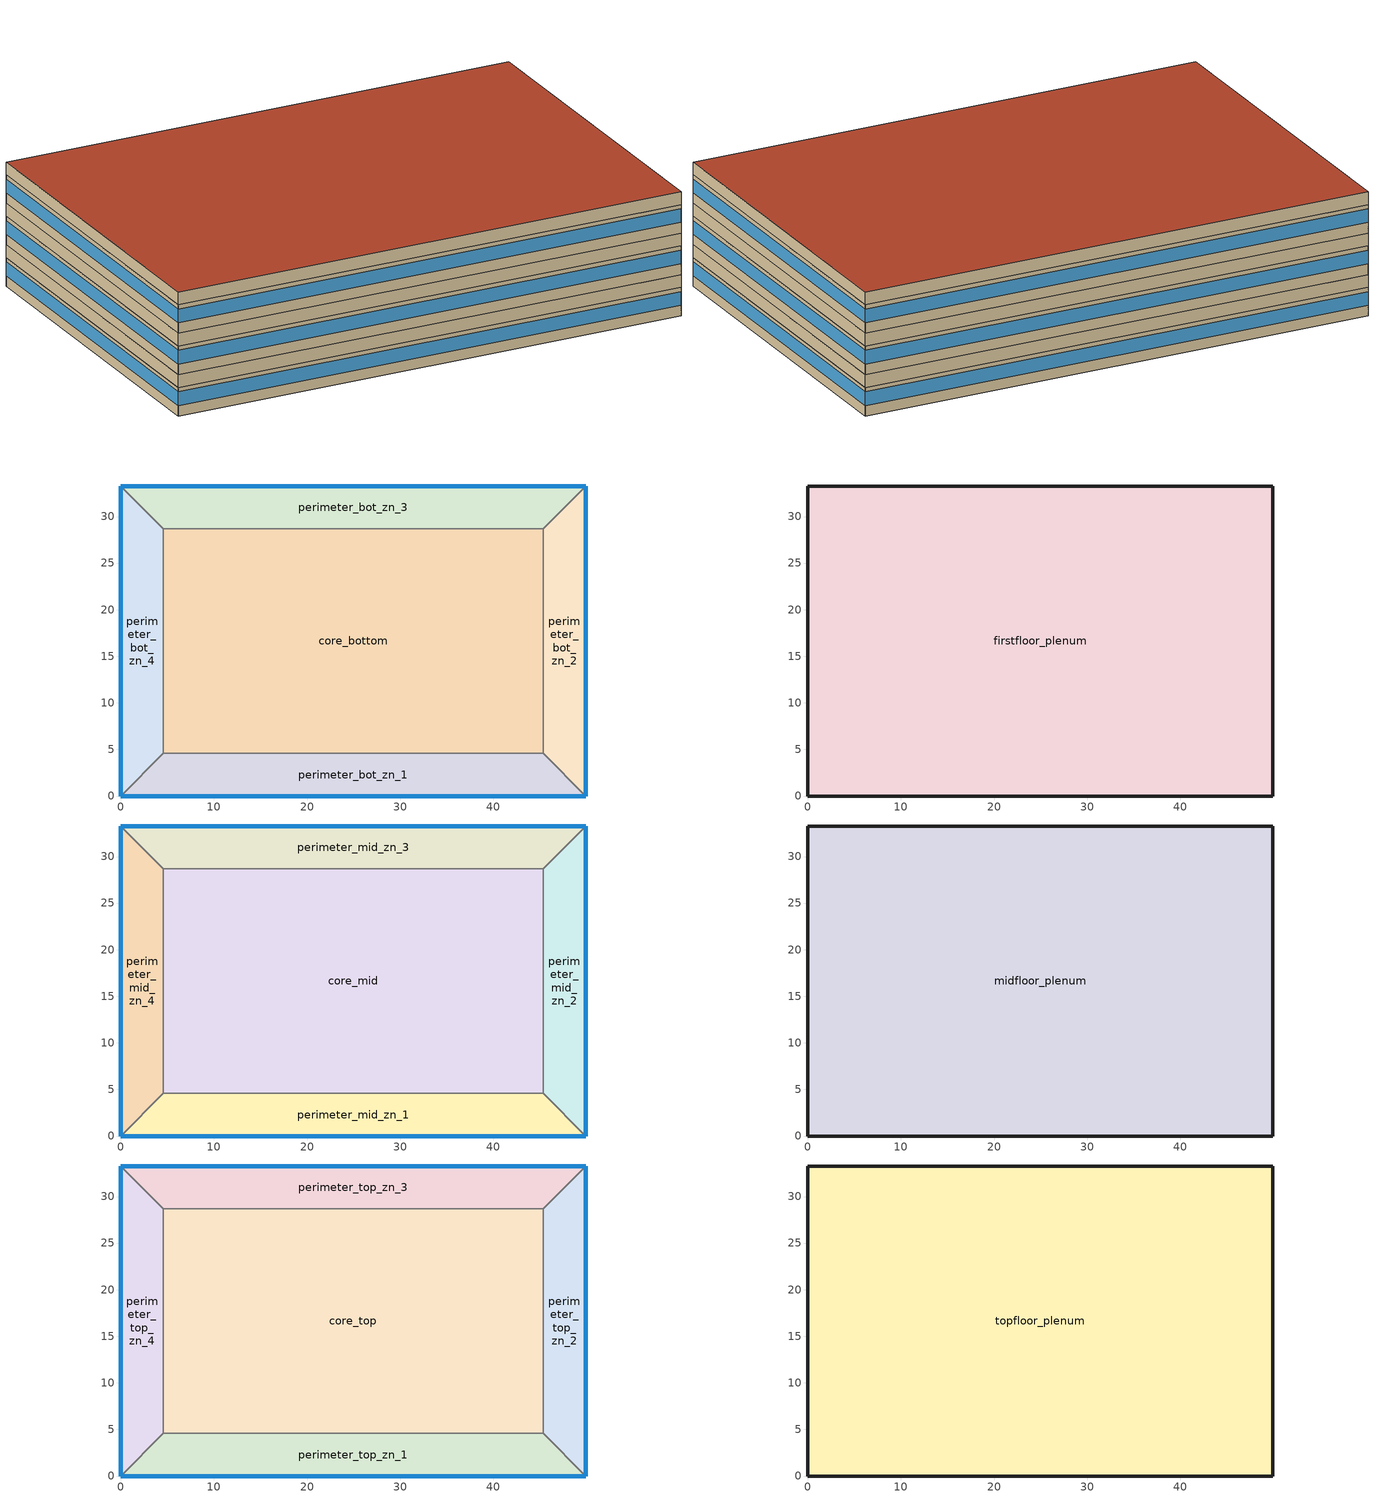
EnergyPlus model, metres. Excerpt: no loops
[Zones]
core_bottom
 floor ground (ext-slab): 45.34,28.7 45.34,4.57 4.57,4.57 4.57,28.7 z0
 wall to perimeter_bot_zn_2 (int-walls): 45.34,4.57 45.34,28.7 z0:2.74
 wall to perimeter_bot_zn_3 (int-walls): 45.34,28.7 4.57,28.7 z0:2.74
 wall to perimeter_bot_zn_1 (int-walls): 4.57,4.57 45.34,4.57 z0:2.74
 wall to perimeter_bot_zn_4 (int-walls): 4.57,28.7 4.57,4.57 z0:2.74
perimeter_bot_zn_1
 floor ground (ext-slab): 0,0 4.57,4.57 45.34,4.57 49.91,0 z0
 wall outside (steel frame non-res ext wall): 0,0 49.91,0 z0:2.74
 wall to perimeter_bot_zn_2 (int-walls): 49.91,0 45.34,4.57 z0:2.74
 wall to perimeter_bot_zn_4 (int-walls): 4.57,4.57 0,0 z0:2.74
 window (window non-res fixed): 0,0 49.91,0 z1.02:2.33
perimeter_bot_zn_2
 floor ground (ext-slab): 49.91,0 45.34,4.57 45.34,28.7 49.91,33.27 z0
 wall outside (steel frame non-res ext wall): 49.91,0 49.91,33.27 z0:2.74
 wall to perimeter_bot_zn_3 (int-walls): 49.91,33.27 45.34,28.7 z0:2.74
 window (window non-res fixed): 49.91,0 49.91,33.27 z1.02:2.33
perimeter_bot_zn_3
 floor ground (ext-slab): 49.91,33.27 45.34,28.7 4.57,28.7 0,33.27 z0
 wall outside (steel frame non-res ext wall): 49.91,33.27 0,33.27 z0:2.74
 wall to perimeter_bot_zn_4 (int-walls): 0,33.27 4.57,28.7 z0:2.74
 window (window non-res fixed): 49.91,33.27 0,33.27 z1.02:2.33
perimeter_bot_zn_4
 floor ground (ext-slab): 0,33.27 4.57,28.7 4.57,4.57 0,0 z0
 wall outside (steel frame non-res ext wall): 0,33.27 0,0 z0:2.74
 window (window non-res fixed): 0,33.27 0,0 z1.02:2.33
firstfloor_plenum
 floor to perimeter_bot_zn_1 (dropceiling): 45.34,4.57 49.91,0 0,0 4.57,4.57 z2.74
 floor to perimeter_bot_zn_2 (dropceiling): 49.91,0 45.34,4.57 45.34,28.7 49.91,33.27 z2.74
 floor to perimeter_bot_zn_3 (dropceiling): 0,33.27 49.91,33.27 45.34,28.7 4.57,28.7 z2.74
 floor to perimeter_bot_zn_4 (dropceiling): 4.57,28.7 4.57,4.57 0,0 0,33.27 z2.74
 floor to core_bottom (dropceiling): 4.57,4.57 4.57,28.7 45.34,28.7 45.34,4.57 z2.74
 wall outside (steel frame non-res ext wall): 49.91,0 49.91,33.27 0,33.27 0,0 49.91,0 z2.74:3.96
core_mid
 floor to firstfloor_plenum (int-floor-topside): 4.57,4.57 4.57,28.7 45.34,28.7 45.34,4.57 z3.96
 wall to perimeter_mid_zn_2 (int-walls): 45.34,4.57 45.34,28.7 z3.96:6.71
 wall to perimeter_mid_zn_3 (int-walls): 45.34,28.7 4.57,28.7 z3.96:6.71
 wall to perimeter_mid_zn_1 (int-walls): 4.57,4.57 45.34,4.57 z3.96:6.71
 wall to perimeter_mid_zn_4 (int-walls): 4.57,28.7 4.57,4.57 z3.96:6.71
perimeter_mid_zn_1
 floor to firstfloor_plenum (int-floor-topside): 0,0 4.57,4.57 45.34,4.57 49.91,0 z3.96
 wall outside (steel frame non-res ext wall): 0,0 49.91,0 z3.96:6.71
 wall to perimeter_mid_zn_2 (int-walls): 49.91,0 45.34,4.57 z3.96:6.71
 wall to perimeter_mid_zn_4 (int-walls): 4.57,4.57 0,0 z3.96:6.71
 window (window non-res fixed): 0,0 49.91,0 z4.98:6.29
perimeter_mid_zn_2
 floor to firstfloor_plenum (int-floor-topside): 49.91,0 45.34,4.57 45.34,28.7 49.91,33.27 z3.96
 wall outside (steel frame non-res ext wall): 49.91,0 49.91,33.27 z3.96:6.71
 wall to perimeter_mid_zn_3 (int-walls): 49.91,33.27 45.34,28.7 z3.96:6.71
 window (window non-res fixed): 49.91,0 49.91,33.27 z4.98:6.29
perimeter_mid_zn_3
 floor to firstfloor_plenum (int-floor-topside): 49.91,33.27 45.34,28.7 4.57,28.7 0,33.27 z3.96
 wall outside (steel frame non-res ext wall): 49.91,33.27 0,33.27 z3.96:6.71
 wall to perimeter_mid_zn_4 (int-walls): 0,33.27 4.57,28.7 z3.96:6.71
 window (window non-res fixed): 49.91,33.27 0,33.27 z4.98:6.29
perimeter_mid_zn_4
 floor to firstfloor_plenum (int-floor-topside): 0,33.27 4.57,28.7 4.57,4.57 0,0 z3.96
 wall outside (steel frame non-res ext wall): 0,33.27 0,0 z3.96:6.71
 window (window non-res fixed): 0,33.27 0,0 z4.98:6.29
midfloor_plenum
 floor to perimeter_mid_zn_1 (dropceiling): 0,0 4.57,4.57 45.34,4.57 49.91,0 z6.71
 floor to perimeter_mid_zn_2 (dropceiling): 49.91,33.27 49.91,0 45.34,4.57 45.34,28.7 z6.71
 floor to perimeter_mid_zn_3 (dropceiling): 49.91,33.27 45.34,28.7 4.57,28.7 0,33.27 z6.71
 floor to perimeter_mid_zn_4 (dropceiling): 0,33.27 4.57,28.7 4.57,4.57 0,0 z6.71
 floor to core_mid (dropceiling): 45.34,28.7 45.34,4.57 4.57,4.57 4.57,28.7 z6.71
 wall outside (steel frame non-res ext wall): 49.91,0 49.91,33.27 0,33.27 0,0 49.91,0 z6.71:7.92
core_top
 floor to midfloor_plenum (int-floor-topside): 45.34,28.7 45.34,4.57 4.57,4.57 4.57,28.7 z7.92
 wall to perimeter_top_zn_2 (int-walls): 45.34,4.57 45.34,28.7 z7.92:10.67
 wall to perimeter_top_zn_3 (int-walls): 45.34,28.7 4.57,28.7 z7.92:10.67
 wall to perimeter_top_zn_1 (int-walls): 4.57,4.57 45.34,4.57 z7.92:10.67
 wall to perimeter_top_zn_4 (int-walls): 4.57,28.7 4.57,4.57 z7.92:10.67
perimeter_top_zn_1
 floor to midfloor_plenum (int-floor-topside): 0,0 4.57,4.57 45.34,4.57 49.91,0 z7.92
 wall outside (steel frame non-res ext wall): 0,0 49.91,0 z7.92:10.67
 wall to perimeter_top_zn_2 (int-walls): 49.91,0 45.34,4.57 z7.92:10.67
 wall to perimeter_top_zn_4 (int-walls): 4.57,4.57 0,0 z7.92:10.67
 window (window non-res fixed): 0,0 49.91,0 z8.95:10.25
perimeter_top_zn_2
 floor to midfloor_plenum (int-floor-topside): 49.91,0 45.34,4.57 45.34,28.7 49.91,33.27 z7.92
 wall outside (steel frame non-res ext wall): 49.91,0 49.91,33.27 z7.92:10.67
 wall to perimeter_top_zn_3 (int-walls): 49.91,33.27 45.34,28.7 z7.92:10.67
 window (window non-res fixed): 49.91,0 49.91,33.27 z8.95:10.25
perimeter_top_zn_3
 floor to midfloor_plenum (int-floor-topside): 49.91,33.27 45.34,28.7 4.57,28.7 0,33.27 z7.92
 wall outside (steel frame non-res ext wall): 49.91,33.27 0,33.27 z7.92:10.67
 wall to perimeter_top_zn_4 (int-walls): 0,33.27 4.57,28.7 z7.92:10.67
 window (window non-res fixed): 49.91,33.27 0,33.27 z8.95:10.25
perimeter_top_zn_4
 floor to midfloor_plenum (int-floor-topside): 0,33.27 4.57,28.7 4.57,4.57 0,0 z7.92
 wall outside (steel frame non-res ext wall): 0,33.27 0,0 z7.92:10.67
 window (window non-res fixed): 0,33.27 0,0 z8.95:10.25
topfloor_plenum
 floor to perimeter_top_zn_1 (dropceiling): 0,0 4.57,4.57 45.34,4.57 49.91,0 z10.67
 floor to perimeter_top_zn_2 (dropceiling): 49.91,0 45.34,4.57 45.34,28.7 49.91,33.27 z10.67
 floor to perimeter_top_zn_3 (dropceiling): 0,33.27 49.91,33.27 45.34,28.7 4.57,28.7 z10.67
 floor to perimeter_top_zn_4 (dropceiling): 0,0 0,33.27 4.57,28.7 4.57,4.57 z10.67
 floor to core_top (dropceiling): 4.57,28.7 45.34,28.7 45.34,4.57 4.57,4.57 z10.67
 wall outside (steel frame non-res ext wall): 49.91,0 49.91,33.27 0,33.27 0,0 49.91,0 z10.67:11.89
 roof outside (iead non-res roof): 49.91,0 49.91,33.27 0,33.27 0,0 z11.89
[building]
ref bldg medium office new2004_v1.3_5.0: 0, city, 0.04, 0.2, fullinteriorandexterior, 25, 6
[site:groundtemperature:buildingsurface]
19.527, 19.502, 19.536, 19.598, 20.002, 21.64, 22.225, 22.375, 21.449, 20.121, 19.802, 19.633
[site:location]
usa il-chicago-ohare: 41.77, -87.75, -6, 190
[site:watermainstemperature]
correlation: , 9.69, 28.1
[sizingperiod:designday]
chicago ann clg .4% condns wb=>mdb: 7, 21, summerdesignday, 31.2, 10.7, , , wetbulb, 25.5, , , , , 99063, 5.3, 230, no, no, no, ashraeclearsky, , , , , 1
chicago ann htg 99.6% condns db: 1, 21, winterdesignday, -20.6, 0, , , wetbulb, -20.6, , , , , 99063, 4.9, 270, no, no, no, ashraeclearsky, , , , , 0
[construction]
dropceiling: std ac02
ext-slab: hw concrete, cp02 carpet pad
iead non-res roof: roof membrane, iead nonres roof insulation, metal decking
int-floor-topside: mat-cc05 4 hw concrete, cp02 carpet pad
int-walls: 1/2in gypsum, 1/2in gypsum
interiorfurnishings: std wood 6inch
steel frame non-res ext wall: wood siding, steel frame nonres wall insulation, 1/2in gypsum
window non-res fixed: nonres fixed assembly window
[material]
1/2in gypsum: smooth, 0.0127, 0.16, 784.9, 830, 0.9, 0.92, 0.92
hw concrete; mat-cc05 4 hw concrete: rough, 0.1016, 1.311, 2240, 836.8, 0.9, 0.7, 0.7
iead nonres roof insulation: mediumrough, 0.127339, 0.049, 265, 836.8, 0.9, 0.7, 0.7
metal decking: mediumsmooth, 0.0015, 45.006, 7680, 418.4, 0.9, 0.7, 0.3
roof membrane: veryrough, 0.0095, 0.16, 1121.29, 1460, 0.9, 0.7, 0.7
std ac02: mediumsmooth, 0.0127, 0.057, 288, 1339, 0.9, 0.7, 0.2
std wood 6inch: mediumsmooth, 0.15, 0.12, 540, 1210, 0.9, 0.7, 0.7
steel frame nonres wall insulation: mediumrough, 0.0870565, 0.049, 265, 836.8, 0.9, 0.7, 0.7
wood siding: mediumsmooth, 0.01, 0.11, 544.62, 1210, 0.9, 0.78, 0.78
[material:nomass]
cp02 carpet pad: veryrough, 0.2165, 0.9, 0.7, 0.8
[windowmaterial:simpleglazingsystem]
nonres fixed assembly window: 3.23646, 0.39
[availabilitymanager:nightcycle]
vav_bot night cycle operation; vav_mid night cycle operation; vav_top night cycle operation: on 24/7, hvacoperationschd, cycleonany, 1, thermostatwithminimumruntime
[electricequipment]
core_bottom_elevators_equip: core_bottom, bldg_elevators, equipmentlevel, 32109.9, , , 0, 0.5, 0, elevators
core_bottom_plugmisc_equip: core_bottom, bldg_equip_sch, watts/area, , 10.76, , 0, 0.5, 0, general
core_mid_plugmisc_equip: core_mid, bldg_equip_sch, watts/area, , 10.76, , 0, 0.5, 0, general
core_top_plugmisc_equip: core_top, bldg_equip_sch, watts/area, , 10.76, , 0, 0.5, 0, general
perimeter_bot_zn_1_plugmisc_equip: perimeter_bot_zn_1, bldg_equip_sch, watts/area, , 10.76, , 0, 0.5, 0, general
perimeter_bot_zn_2_plugmisc_equip: perimeter_bot_zn_2, bldg_equip_sch, watts/area, , 10.76, , 0, 0.5, 0, general
perimeter_bot_zn_3_plugmisc_equip: perimeter_bot_zn_3, bldg_equip_sch, watts/area, , 10.76, , 0, 0.5, 0, general
perimeter_bot_zn_4_plugmisc_equip: perimeter_bot_zn_4, bldg_equip_sch, watts/area, , 10.76, , 0, 0.5, 0, general
perimeter_mid_zn_1_plugmisc_equip: perimeter_mid_zn_1, bldg_equip_sch, watts/area, , 10.76, , 0, 0.5, 0, general
perimeter_mid_zn_2_plugmisc_equip: perimeter_mid_zn_2, bldg_equip_sch, watts/area, , 10.76, , 0, 0.5, 0, general
perimeter_mid_zn_3_plugmisc_equip: perimeter_mid_zn_3, bldg_equip_sch, watts/area, , 10.76, , 0, 0.5, 0, general
perimeter_mid_zn_4_plugmisc_equip: perimeter_mid_zn_4, bldg_equip_sch, watts/area, , 10.76, , 0, 0.5, 0, general
perimeter_top_zn_1_plugmisc_equip: perimeter_top_zn_1, bldg_equip_sch, watts/area, , 10.76, , 0, 0.5, 0, general
perimeter_top_zn_2_plugmisc_equip: perimeter_top_zn_2, bldg_equip_sch, watts/area, , 10.76, , 0, 0.5, 0, general
perimeter_top_zn_3_plugmisc_equip: perimeter_top_zn_3, bldg_equip_sch, watts/area, , 10.76, , 0, 0.5, 0, general
perimeter_top_zn_4_plugmisc_equip: perimeter_top_zn_4, bldg_equip_sch, watts/area, , 10.76, , 0, 0.5, 0, general
[exterior:lights]
exterior facade lighting: always_on, 14804, astronomicalclock, exterior facade lighting
[internalmass]
core_bottom internal mass: interiorfurnishings, core_bottom, , 1967.07
core_mid internal mass: interiorfurnishings, core_mid, , 1967.07
core_top internal mass: interiorfurnishings, core_top, , 1967.07
perimeter_bot_zn_1 internal mass: interiorfurnishings, perimeter_bot_zn_1, , 414.6763
perimeter_bot_zn_2 internal mass: interiorfurnishings, perimeter_bot_zn_2, , 262.5244
perimeter_bot_zn_3 internal mass: interiorfurnishings, perimeter_bot_zn_3, , 414.6763
perimeter_bot_zn_4 internal mass: interiorfurnishings, perimeter_bot_zn_4, , 262.5072
perimeter_mid_zn_1 internal mass: interiorfurnishings, perimeter_mid_zn_1, , 414.6763
perimeter_mid_zn_2 internal mass: interiorfurnishings, perimeter_mid_zn_2, , 262.5244
perimeter_mid_zn_3 internal mass: interiorfurnishings, perimeter_mid_zn_3, , 414.6763
perimeter_mid_zn_4 internal mass: interiorfurnishings, perimeter_mid_zn_4, , 262.5072
perimeter_top_zn_1 internal mass: interiorfurnishings, perimeter_top_zn_1, , 414.6763
perimeter_top_zn_2 internal mass: interiorfurnishings, perimeter_top_zn_2, , 262.5244
perimeter_top_zn_3 internal mass: interiorfurnishings, perimeter_top_zn_3, , 414.6763
perimeter_top_zn_4 internal mass: interiorfurnishings, perimeter_top_zn_4, , 262.5072
[lights]
core_bottom_lights: core_bottom, bldg_light_sch, watts/area, , 10.76, , 0.4, 0.4, 0.2, 1, general, no
core_mid_lights: core_mid, bldg_light_sch, watts/area, , 10.76, , 0.4, 0.4, 0.2, 1, general, no
core_top_lights: core_top, bldg_light_sch, watts/area, , 10.76, , 0.4, 0.4, 0.2, 1, general, no
perimeter_bot_zn_1_lights: perimeter_bot_zn_1, bldg_light_sch, watts/area, , 10.76, , 0.4, 0.4, 0.2, 1, general, no
perimeter_bot_zn_2_lights: perimeter_bot_zn_2, bldg_light_sch, watts/area, , 10.76, , 0.4, 0.4, 0.2, 1, general, no
perimeter_bot_zn_3_lights: perimeter_bot_zn_3, bldg_light_sch, watts/area, , 10.76, , 0.4, 0.4, 0.2, 1, general, no
perimeter_bot_zn_4_lights: perimeter_bot_zn_4, bldg_light_sch, watts/area, , 10.76, , 0.4, 0.4, 0.2, 1, general, no
perimeter_mid_zn_1_lights: perimeter_mid_zn_1, bldg_light_sch, watts/area, , 10.76, , 0.4, 0.4, 0.2, 1, general, no
perimeter_mid_zn_2_lights: perimeter_mid_zn_2, bldg_light_sch, watts/area, , 10.76, , 0.4, 0.4, 0.2, 1, general, no
perimeter_mid_zn_3_lights: perimeter_mid_zn_3, bldg_light_sch, watts/area, , 10.76, , 0.4, 0.4, 0.2, 1, general, no
perimeter_mid_zn_4_lights: perimeter_mid_zn_4, bldg_light_sch, watts/area, , 10.76, , 0.4, 0.4, 0.2, 1, general, no
perimeter_top_zn_1_lights: perimeter_top_zn_1, bldg_light_sch, watts/area, , 10.76, , 0.4, 0.4, 0.2, 1, general, no
perimeter_top_zn_2_lights: perimeter_top_zn_2, bldg_light_sch, watts/area, , 10.76, , 0.4, 0.4, 0.2, 1, general, no
perimeter_top_zn_3_lights: perimeter_top_zn_3, bldg_light_sch, watts/area, , 10.76, , 0.4, 0.4, 0.2, 1, general, no
perimeter_top_zn_4_lights: perimeter_top_zn_4, bldg_light_sch, watts/area, , 10.76, , 0.4, 0.4, 0.2, 1, general, no
[people]
core_bottom people: core_bottom, bldg_occ_sch, area/person, , , 18.58, 0.3, autocalculate, activity_sch, , no, enclosureaveraged, , work_eff_sch, clothinginsulationschedule, , clothing_sch, air_velo_sch, fanger
core_mid people: core_mid, bldg_occ_sch, area/person, , , 18.58, 0.3, autocalculate, activity_sch, , no, enclosureaveraged, , work_eff_sch, clothinginsulationschedule, , clothing_sch, air_velo_sch, fanger
core_top people: core_top, bldg_occ_sch, area/person, , , 18.58, 0.3, autocalculate, activity_sch, , no, enclosureaveraged, , work_eff_sch, clothinginsulationschedule, , clothing_sch, air_velo_sch, fanger
perimeter_bot_zn_1 people: perimeter_bot_zn_1, bldg_occ_sch, area/person, , , 18.58, 0.3, autocalculate, activity_sch, , no, enclosureaveraged, , work_eff_sch, clothinginsulationschedule, , clothing_sch, air_velo_sch, fanger
perimeter_bot_zn_2 people: perimeter_bot_zn_2, bldg_occ_sch, area/person, , , 18.58, 0.3, autocalculate, activity_sch, , no, enclosureaveraged, , work_eff_sch, clothinginsulationschedule, , clothing_sch, air_velo_sch, fanger
perimeter_bot_zn_3 people: perimeter_bot_zn_3, bldg_occ_sch, area/person, , , 18.58, 0.3, autocalculate, activity_sch, , no, enclosureaveraged, , work_eff_sch, clothinginsulationschedule, , clothing_sch, air_velo_sch, fanger
perimeter_bot_zn_4 people: perimeter_bot_zn_4, bldg_occ_sch, area/person, , , 18.58, 0.3, autocalculate, activity_sch, , no, enclosureaveraged, , work_eff_sch, clothinginsulationschedule, , clothing_sch, air_velo_sch, fanger
perimeter_mid_zn_1 people: perimeter_mid_zn_1, bldg_occ_sch, area/person, , , 18.58, 0.3, autocalculate, activity_sch, , no, enclosureaveraged, , work_eff_sch, clothinginsulationschedule, , clothing_sch, air_velo_sch, fanger
perimeter_mid_zn_2 people: perimeter_mid_zn_2, bldg_occ_sch, area/person, , , 18.58, 0.3, autocalculate, activity_sch, , no, enclosureaveraged, , work_eff_sch, clothinginsulationschedule, , clothing_sch, air_velo_sch, fanger
perimeter_mid_zn_3 people: perimeter_mid_zn_3, bldg_occ_sch, area/person, , , 18.58, 0.3, autocalculate, activity_sch, , no, enclosureaveraged, , work_eff_sch, clothinginsulationschedule, , clothing_sch, air_velo_sch, fanger
perimeter_mid_zn_4 people: perimeter_mid_zn_4, bldg_occ_sch, area/person, , , 18.58, 0.3, autocalculate, activity_sch, , no, enclosureaveraged, , work_eff_sch, clothinginsulationschedule, , clothing_sch, air_velo_sch, fanger
perimeter_top_zn_1 people: perimeter_top_zn_1, bldg_occ_sch, area/person, , , 18.58, 0.3, autocalculate, activity_sch, , no, enclosureaveraged, , work_eff_sch, clothinginsulationschedule, , clothing_sch, air_velo_sch, fanger
perimeter_top_zn_2 people: perimeter_top_zn_2, bldg_occ_sch, area/person, , , 18.58, 0.3, autocalculate, activity_sch, , no, enclosureaveraged, , work_eff_sch, clothinginsulationschedule, , clothing_sch, air_velo_sch, fanger
perimeter_top_zn_3 people: perimeter_top_zn_3, bldg_occ_sch, area/person, , , 18.58, 0.3, autocalculate, activity_sch, , no, enclosureaveraged, , work_eff_sch, clothinginsulationschedule, , clothing_sch, air_velo_sch, fanger
perimeter_top_zn_4 people: perimeter_top_zn_4, bldg_occ_sch, area/person, , , 18.58, 0.3, autocalculate, activity_sch, , no, enclosureaveraged, , work_eff_sch, clothinginsulationschedule, , clothing_sch, air_velo_sch, fanger
[utilitycost:charge:block]
annualdemandbasecharge: psi_llf_lowloadfactorservice, totalenergy, annual, energycharges, , totaldemand, 190, 0, 110, 0.051773, remaining, 0.046965
annualenergycharge: psi_llf_lowloadfactorservice, totalenergy, annual, energycharges, , , 300, 0.108222, 700, 0.087021, 1500, 0.07842, remaining, 0.05832
[utilitycost:charge:simple]
cleancoalriderenergycharge: psi_llf_lowloadfactorservice, totalenergy, annual, energycharges, 0.000833
dsmrideradjustenergycharge: psi_llf_lowloadfactorservice, totalenergy, annual, energycharges, -0.00037
fuelcostadjustenergycharge: psi_llf_lowloadfactorservice, totalenergy, annual, energycharges, 0.002028
midwestisoadjustenergycharge: psi_llf_lowloadfactorservice, totalenergy, annual, energycharges, -0.000216
monthlyrategascharge: in_eiamonthlyrategas, totalenergy, annual, energycharges, in_monthlygasrates
purchpowertrackeradjustenergycharge: psi_llf_lowloadfactorservice, totalenergy, annual, energycharges, -3.1e-05
qualpollutioncontroladjustenergycharge: psi_llf_lowloadfactorservice, totalenergy, annual, energycharges, 0.000536
soxnoxrideradjustenergycharge: psi_llf_lowloadfactorservice, totalenergy, annual, energycharges, 0.001127
taxofeightpercent: psi_llf_lowloadfactorservice, subtotal, annual, taxes, 0.08
[utilitycost:qualify]
maxdemand75kw: psi_cs_commercialelectricservice, totaldemand, maximum, 75, annual, count, 1
mindemand75kw: psi_llf_lowloadfactorservice, totaldemand, minimum, 75, annual, count, 12
[utilitycost:tariff]
in_eiamonthlyrategas: naturalgas:facility, mcf, , , , , , , 0, , , , comm gas
psi_cs_commercialelectricservice: electricity:facility, kwh, , , , , , , 9.4, , , , comm elect
psi_llf_lowloadfactorservice: electricity:facility, kwh, , , , , , halfhour, 15, , , , comm elect
[utilitycost:variable]
in_monthlygasrates: in_eiamonthlyrategas, currency, 8.22, 7.51, 8.97, 9.01, 9.16, 10.44, 10.32, 10.13, 9.2, 8.18, 7.83, 7.63
[zone]
core_bottom; core_mid; core_top; perimeter_bot_zn_1; perimeter_bot_zn_2; perimeter_bot_zn_3; perimeter_bot_zn_4; perimeter_mid_zn_1; perimeter_mid_zn_2; perimeter_mid_zn_3; perimeter_mid_zn_4; perimeter_top_zn_1; perimeter_top_zn_2; perimeter_top_zn_3; perimeter_top_zn_4: 0, 0, 0, 0, 1, 1, , , autocalculate, , , yes
firstfloor_plenum; midfloor_plenum; topfloor_plenum: 0, 0, 0, 0, 1, 1, , , autocalculate, , , no
[zoneinfiltration:designflowrate]
firstfloor_plenum_infiltration: firstfloor_plenum, infil_quarter_on_sch, flow/exteriorarea, , , 0.000302, , 1, 0, 0, 0
midfloor_plenum_infiltration: midfloor_plenum, infil_quarter_on_sch, flow/exteriorarea, , , 0.000302, , 1, 0, 0, 0
perimeter_bot_zn_1_infiltration: perimeter_bot_zn_1, infil_quarter_on_sch, flow/exteriorarea, , , 0.000302, , 1, 0, 0, 0
perimeter_bot_zn_2_infiltration: perimeter_bot_zn_2, infil_quarter_on_sch, flow/exteriorarea, , , 0.000302, , 1, 0, 0, 0
perimeter_bot_zn_3_infiltration: perimeter_bot_zn_3, infil_quarter_on_sch, flow/exteriorarea, , , 0.000302, , 1, 0, 0, 0
perimeter_bot_zn_4_infiltration: perimeter_bot_zn_4, infil_quarter_on_sch, flow/exteriorarea, , , 0.000302, , 1, 0, 0, 0
perimeter_mid_zn_1_infiltration: perimeter_mid_zn_1, infil_quarter_on_sch, flow/exteriorarea, , , 0.000302, , 1, 0, 0, 0
perimeter_mid_zn_2_infiltration: perimeter_mid_zn_2, infil_quarter_on_sch, flow/exteriorarea, , , 0.000302, , 1, 0, 0, 0
perimeter_mid_zn_3_infiltration: perimeter_mid_zn_3, infil_quarter_on_sch, flow/exteriorarea, , , 0.000302, , 1, 0, 0, 0
perimeter_mid_zn_4_infiltration: perimeter_mid_zn_4, infil_quarter_on_sch, flow/exteriorarea, , , 0.000302, , 1, 0, 0, 0
perimeter_top_zn_1_infiltration: perimeter_top_zn_1, infil_quarter_on_sch, flow/exteriorarea, , , 0.000302, , 1, 0, 0, 0
perimeter_top_zn_2_infiltration: perimeter_top_zn_2, infil_quarter_on_sch, flow/exteriorarea, , , 0.000302, , 1, 0, 0, 0
perimeter_top_zn_3_infiltration: perimeter_top_zn_3, infil_quarter_on_sch, flow/exteriorarea, , , 0.000302, , 1, 0, 0, 0
perimeter_top_zn_4_infiltration: perimeter_top_zn_4, infil_quarter_on_sch, flow/exteriorarea, , , 0.000302, , 1, 0, 0, 0
topfloor_plenum_infiltration: topfloor_plenum, infil_quarter_on_sch, flow/exteriorarea, , , 0.000302, , 1, 0, 0, 0
[schedule:compact]
activity_sch: any number, through: 12/31, for: alldays, until: 24:00, 120
air_velo_sch: any number, through: 12/31, for: alldays, until: 24:00, 0.2
always_on: on/off, through: 12/31, for: alldays, until: 24:00, 1
bldg_elevators: fraction, through: 12/31, for: weekdays summerdesignday, until: 07:00, 0, until: 08:00, 0.35, until: 09:00, 0.69, until: 10:00, 0.43, until: 11:00, 0.37, until: 12:00, 0.43, until: 13:00, 0.58, until: 14:00, 0.48, until: 15:00, 0.37, until: 16:00, 0.37, until: 17:00, 0.46, until: 18:00, 0.62, until: 19:00, 0.12, until: 20:00, 0.04, until: 21:00, 0.04, until: 24:00, 0, for: saturday winterdesignday, until: 07:00, 0, until: 08:00, 0.16, until: 09:00, 0.14, until: 10:00, 0.21, until: 11:00, 0.18, until: 12:00, 0.25, until: 13:00, 0.21, until: 14:00, 0.13, until: 15:00, 0.08, until: 16:00, 0.04, until: 17:00, 0.05, until: 18:00, 0.06, until: 24:00, 0, for: sunday holidays allotherdays, until: 24:00, 0
bldg_equip_sch: fraction, through: 12/31, for: weekdays, until: 08:00, 0.4, until: 12:00, 0.9, until: 13:00, 0.8, until: 17:00, 0.9, until: 18:00, 0.8, until: 20:00, 0.6, until: 22:00, 0.5, until: 24:00, 0.4, for: saturday, until: 06:00, 0.3, until: 08:00, 0.4, until: 14:00, 0.5, until: 17:00, 0.35, until: 24:00, 0.3, for: summerdesignday, until: 24:00, 1, for: winterdesignday, until: 24:00, 0, for: allotherdays, until: 24:00, 0.3
bldg_light_sch: fraction, through: 12/31, for: weekdays, until: 05:00, 0.05, until: 07:00, 0.1, until: 08:00, 0.3, until: 17:00, 0.9, until: 18:00, 0.7, until: 20:00, 0.5, until: 22:00, 0.3, until: 23:00, 0.1, until: 24:00, 0.05, for: saturday, until: 06:00, 0.05, until: 08:00, 0.1, until: 14:00, 0.5, until: 17:00, 0.15, until: 24:00, 0.05, for: summerdesignday, until: 24:00, 1, for: winterdesignday, until: 24:00, 0, for: allotherdays, until: 24:00, 0.05
bldg_occ_sch: fraction, through: 12/31, for: summerdesignday, until: 06:00, 0, until: 22:00, 1, until: 24:00, 0.05, for: weekdays, until: 06:00, 0, until: 07:00, 0.1, until: 08:00, 0.2, until: 12:00, 0.95, until: 13:00, 0.5, until: 17:00, 0.95, until: 18:00, 0.7, until: 20:00, 0.4, until: 22:00, 0.1, until: 24:00, 0.05, for: saturday, until: 06:00, 0, until: 08:00, 0.1, until: 14:00, 0.5, until: 17:00, 0.1, until: 24:00, 0, for: allotherdays, until: 24:00, 0
clothing_sch: any number, through: 04/30, for: alldays, until: 24:00, 1, through: 09/30, for: alldays, until: 24:00, 0.5, through: 12/31, for: alldays, until: 24:00, 1
hvacoperationschd: on/off, through: 12/31, for: weekdays summerdesignday, until: 06:00, 0, until: 22:00, 1, until: 24:00, 0, for: saturday winterdesignday, until: 06:00, 0, until: 18:00, 1, until: 24:00, 0, for: allotherdays, until: 24:00, 0
infil_quarter_on_sch: fraction, through: 12/31, for: weekdays summerdesignday, until: 06:00, 1, until: 22:00, 0.25, until: 24:00, 1, for: saturday winterdesignday, until: 06:00, 1, until: 18:00, 0.25, until: 24:00, 1, for: sunday holidays allotherdays, until: 24:00, 1
on 24/7: any number, through: 12/31, for: alldays, until: 24:00, 1
work_eff_sch: fraction, through: 12/31, for: alldays, until: 24:00, 0
